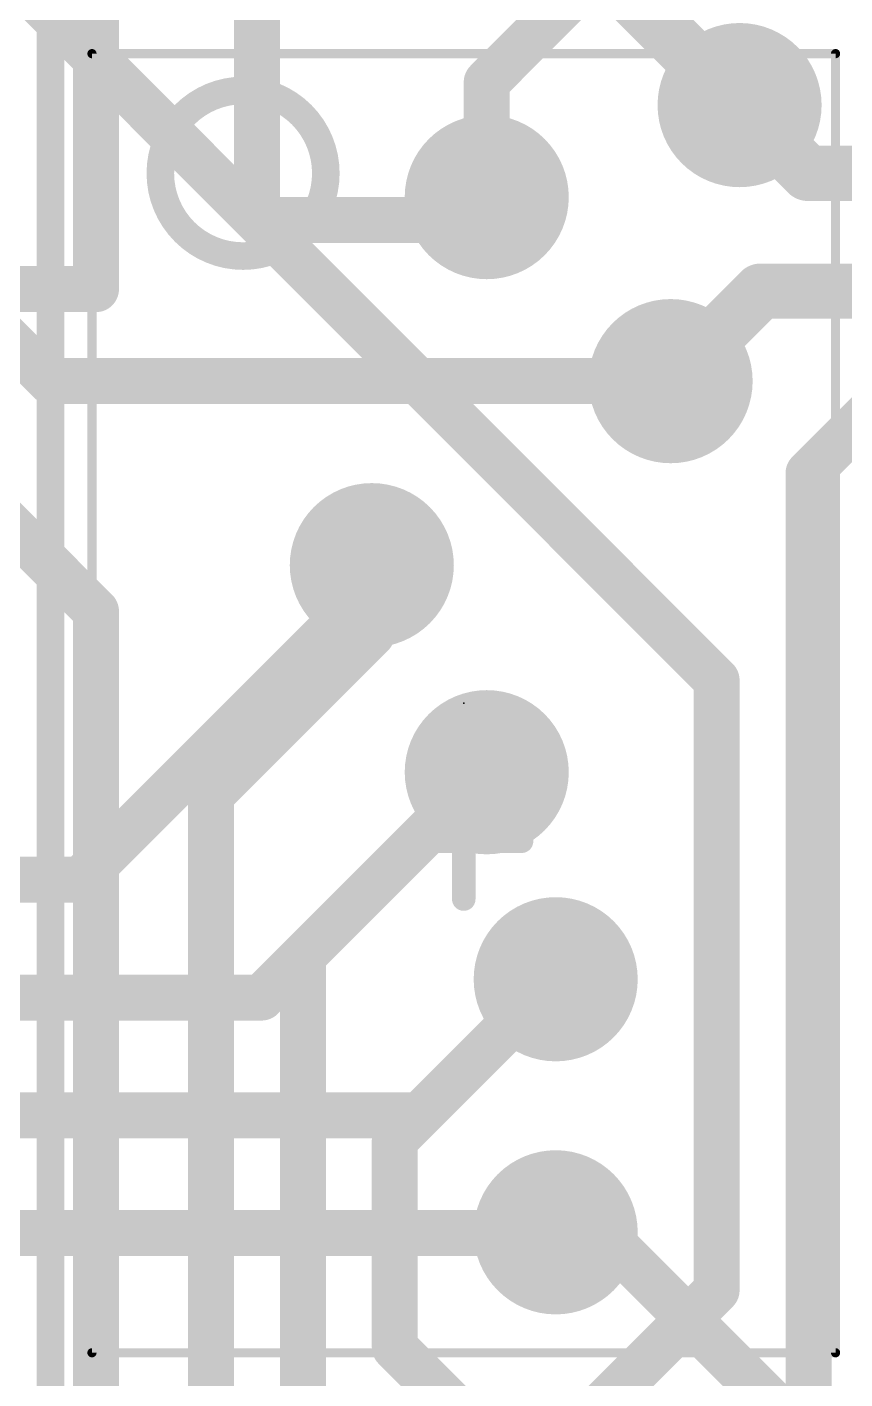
# Model space of a CAD drawing. Extents: x -11.8 to 18.1, y -9.3 to 37.4.
# Drawn here: x 6.48 to 11, y 12.27 to 19.73 of the extents above; entities that cross this region are included whole.
import ezdxf

# ---------------------------------------------------------------- set-up
doc = ezdxf.new("R2010")
doc.units = 0
for name, color, linetype in [('1', 12, 'CONTINUOUS'), ('16', 132, 'CONTINUOUS'), ('18', 110, 'CONTINUOUS'), ('20', 53, 'CONTINUOUS'), ('21', 40, 'CONTINUOUS'), ('23', 53, 'CONTINUOUS')]:
    doc.layers.add(name, color=color, linetype=linetype)

# ---------------------------------------------------------------- blocks, each defined once
blk = doc.blocks.new('ROUNDV')
at = {"const_width": 0.5}
blk.add_lwpolyline([(0, -0.25, 1), (0, 0.25, 1), (0, -0.25)], format="xyb", dxfattribs=at)

msp = doc.modelspace()

# ---------------------------------------------------------------- linework, layer by layer
at = {"layer": '1'}
for points, const_width in [([(7.747, 18.669), (7.747, 20.828)], 0.254), ([(9.779, 20.193), (9.017, 19.431)], 0.254), ([(6.858, 19.939), (6.858, 18.288)], 0.254), ([(9.017, 19.431), (9.017, 18.796)], 0.254), ([(10.791, 18.927), (10.414, 19.304)], 0.3048), ([(11.8078, 18.927), (10.791, 18.927)], 0.3048), ([(10.287, 16.129), (7.747, 18.669)], 0.254), ([(6.858, 18.288), (5.9832, 18.288)], 0.254), ([(10.53, 18.277), (10.033, 17.78)], 0.3048), ([(11.8078, 18.277), (10.53, 18.277)], 0.3048), ([(11.15, 17.627), (10.795, 17.272)], 0.254), ([(10.795, 17.272), (10.795, 11.237)], 0.254), ([(8.382, 16.637), (8.382, 16.764)], 0.254), ([(6.772, 15.027), (8.382, 16.637)], 0.254), ([(10.287, 16.129), (10.287, 12.761)], 0.254), ([(7.773, 14.377), (9.017, 15.621)], 0.254), ([(5.9722, 15.027), (6.772, 15.027)], 0.254), ([(8.647, 13.727), (9.398, 14.478)], 0.254), ([(5.9722, 14.377), (7.773, 14.377)], 0.254), ([(5.9722, 13.727), (8.647, 13.727)], 0.254), ([(5.9722, 13.077), (9.394, 13.077)], 0.254), ([(9.394, 13.077), (9.398, 13.081)], 0.254), ([(10.287, 12.761), (8.763, 11.237)], 0.254)]:
    msp.add_lwpolyline(points, dxfattribs=dict(at, const_width=const_width))
for points, const_width in [([(9.0805, 19.431, 1), (8.9535, 19.431)], 0.127), ([(8.9721, 19.4759, 1), (9.0619, 19.3861)], 0.127), ([(10.4679, 19.3579, 1), (10.3601, 19.2501)], 0.1524), ([(10.791, 19.0032, 1), (10.791, 18.8508)], 0.1524), ([(10.7371, 18.8731, 1), (10.8449, 18.9809)], 0.1524), ([(8.9535, 18.796, 1), (9.0805, 18.796)], 0.127), ([(7.7919, 18.7139, 1), (7.7021, 18.6241)], 0.127), ([(7.6835, 18.669, 1), (7.8105, 18.669)], 0.127), ([(6.858, 18.2245, 1), (6.858, 18.3515)], 0.127), ([(10.53, 18.3532, 1), (10.53, 18.2008)], 0.1524), ([(10.5839, 18.2231, 1), (10.4761, 18.3309)], 0.1524), ([(6.7945, 18.288, 1), (6.9215, 18.288)], 0.127), ([(9.9791, 17.8339, 1), (10.0869, 17.7261)], 0.1524), ([(10.8585, 17.272, 1), (10.7315, 17.272)], 0.127), ([(10.7501, 17.3169, 1), (10.8399, 17.2271)], 0.127), ([(8.4455, 16.764, 1), (8.3185, 16.764)], 0.127), ([(8.4269, 16.5921, 1), (8.3371, 16.6819)], 0.127), ([(8.3185, 16.637, 1), (8.4455, 16.637)], 0.127), ([(10.3505, 16.129, 1), (10.2235, 16.129)], 0.127), ([(10.2421, 16.0841, 1), (10.3319, 16.1739)], 0.127), ([(9.0619, 15.5761, 1), (8.9721, 15.6659)], 0.127), ([(6.772, 14.9635, 1), (6.772, 15.0905)], 0.127), ([(6.7271, 15.0719, 1), (6.8169, 14.9821)], 0.127), ([(9.4429, 14.4331, 1), (9.3531, 14.5229)], 0.127), ([(7.7281, 14.4219, 1), (7.8179, 14.3321)], 0.127), ([(7.773, 14.3135, 1), (7.773, 14.4405)], 0.127), ([(8.6021, 13.7719, 1), (8.6919, 13.6821)], 0.127), ([(8.647, 13.6635, 1), (8.647, 13.7905)], 0.127), ([(9.3491, 13.1219, 1), (9.4389, 13.0321)], 0.127), ([(9.4429, 13.0361, 1), (9.3531, 13.1259)], 0.127), ([(9.394, 13.0135, 1), (9.394, 13.1405)], 0.127), ([(10.3319, 12.7161, 1), (10.2421, 12.8059)], 0.127), ([(10.2235, 12.761, 1), (10.3505, 12.761)], 0.127)]:
    msp.add_lwpolyline(points, format="xyb", dxfattribs=dict(at, const_width=const_width))
at = {"layer": '16'}
for points, const_width in [([(10.414, 19.304), (6.858, 22.86)], 0.3048), ([(4.826, 21.59), (7.747, 18.669)], 0.254), ([(3.302, 21.082), (6.604, 17.78)], 0.254), ([(8.89, 18.669), (9.017, 18.796)], 0.254), ([(7.747, 18.669), (8.89, 18.669)], 0.254), ([(6.858, 16.51), (5.334, 18.034)], 0.254), ([(6.604, 17.78), (10.033, 17.78)], 0.254), ([(8.382, 16.764), (8.382, 16.383)], 0.254), ([(6.858, 8.001), (6.858, 16.51)], 0.254), ([(8.382, 16.383), (7.493, 15.494)], 0.254), ([(9.017, 15.621), (8.001, 14.605)], 0.254), ([(7.493, 15.494), (7.493, 10.541)], 0.254), ([(8.001, 14.605), (8.001, 10.922)], 0.254), ([(9.398, 14.478), (8.509, 13.589)], 0.254), ([(8.509, 13.589), (8.509, 12.446)], 0.254), ([(9.398, 13.081), (9.652, 13.081)], 0.254), ([(9.652, 13.081), (13.843, 8.89)], 0.254), ([(8.509, 12.446), (9.017, 11.938)], 0.254)]:
    msp.add_lwpolyline(points, dxfattribs=dict(at, const_width=const_width))
for points, const_width in [([(10.3601, 19.2501, 1), (10.4679, 19.3579)], 0.1524), ([(9.0619, 18.7511, 1), (8.9721, 18.8409)], 0.127), ([(7.747, 18.7325, 1), (7.747, 18.6055)], 0.127), ([(7.7021, 18.6241, 1), (7.7919, 18.7139)], 0.127), ([(8.8451, 18.7139, 1), (8.9349, 18.6241)], 0.127), ([(8.89, 18.6055, 1), (8.89, 18.7325)], 0.127), ([(6.604, 17.8435, 1), (6.604, 17.7165)], 0.127), ([(6.5591, 17.7351, 1), (6.6489, 17.8249)], 0.127), ([(10.033, 17.7165, 1), (10.033, 17.8435)], 0.127), ([(8.4455, 16.764, 1), (8.3185, 16.764)], 0.127), ([(6.9215, 16.51, 1), (6.7945, 16.51)], 0.127), ([(6.8131, 16.4651, 1), (6.9029, 16.5549)], 0.127), ([(8.4269, 16.3381, 1), (8.3371, 16.4279)], 0.127), ([(8.3185, 16.383, 1), (8.4455, 16.383)], 0.127), ([(9.0619, 15.5761, 1), (8.9721, 15.6659)], 0.127), ([(7.5565, 15.494, 1), (7.4295, 15.494)], 0.127), ([(7.4481, 15.5389, 1), (7.5379, 15.4491)], 0.127), ([(8.0645, 14.605, 1), (7.9375, 14.605)], 0.127), ([(7.9561, 14.6499, 1), (8.0459, 14.5601)], 0.127), ([(9.4429, 14.4331, 1), (9.3531, 14.5229)], 0.127), ([(8.5725, 13.589, 1), (8.4455, 13.589)], 0.127), ([(8.4641, 13.6339, 1), (8.5539, 13.5441)], 0.127), ([(9.398, 13.1445, 1), (9.398, 13.0175)], 0.127), ([(9.6969, 13.1259, 1), (9.6071, 13.0361)], 0.127), ([(9.652, 13.0175, 1), (9.652, 13.1445)], 0.127), ([(8.5539, 12.4909, 1), (8.4641, 12.4011)], 0.127), ([(8.4455, 12.446, 1), (8.5725, 12.446)], 0.127)]:
    msp.add_lwpolyline(points, format="xyb", dxfattribs=dict(at, const_width=const_width))
at = {"layer": '20', "const_width": 0.13}
for points in [[(8.89, 14.9208), (8.89, 15.5592)], [(8.5708, 15.24), (9.2092, 15.24)]]:
    msp.add_lwpolyline(points, dxfattribs=at)
at = {"layer": '20', "const_width": 0.065}
for points in [[(8.9225, 15.5592, 1), (8.8575, 15.5592)], [(8.5708, 15.2725, 1), (8.5708, 15.2075)], [(9.2092, 15.2075, 1), (9.2092, 15.2725)], [(8.8575, 14.9208, 1), (8.9225, 14.9208)]]:
    msp.add_lwpolyline(points, format="xyb", dxfattribs=at)
at = {"layer": '21'}
for points, const_width in [([(6.6072, 19.8166), (6.6072, 12.1874)], 0.1524), ([(6.8358, 19.588), (6.8358, 12.416)], 0.0508), ([(6.8358, 19.588), (10.9442, 19.588)], 0.0508), ([(10.9442, 12.416), (10.9442, 19.588)], 0.0508), ([(10.9442, 12.416), (6.8358, 12.416)], 0.0508)]:
    msp.add_lwpolyline(points, dxfattribs=dict(at, const_width=const_width))
for points, const_width in [([(6.8485, 19.588, 1), (6.8231, 19.588)], 0.0254), ([(6.8358, 19.6007, 1), (6.8358, 19.5753)], 0.0254), ([(10.9569, 19.588, 1), (10.9315, 19.588)], 0.0254), ([(10.9442, 19.5753, 1), (10.9442, 19.6007)], 0.0254), ([(7.6708, 18.4704, 1), (7.6708, 19.3848, 1), (7.6708, 18.4704)], 0.1524), ([(6.8358, 12.4287, 1), (6.8358, 12.4033)], 0.0254), ([(6.8231, 12.416, 1), (6.8485, 12.416)], 0.0254), ([(10.9315, 12.416, 1), (10.9569, 12.416)], 0.0254), ([(10.9442, 12.4033, 1), (10.9442, 12.4287)], 0.0254)]:
    msp.add_lwpolyline(points, format="xyb", dxfattribs=dict(at, const_width=const_width))
at = {"layer": '23'}
msp.add_point((8.89, 16.002), dxfattribs=at)

# ---------------------------------------------------------------- block references
at = {"layer": '18', "xscale": 0.9064, "yscale": 0.9064}
for p in [(10.414, 19.304), (10.414, 19.304), (9.017, 18.796), (9.017, 18.796), (10.033, 17.78), (10.033, 17.78), (8.382, 16.764), (8.382, 16.764), (9.017, 15.621), (9.017, 15.621), (9.398, 14.478), (9.398, 14.478), (9.398, 13.081), (9.398, 13.081)]:
    msp.add_blockref('ROUNDV', p, dxfattribs=at)

doc.saveas('drawing.dxf')
